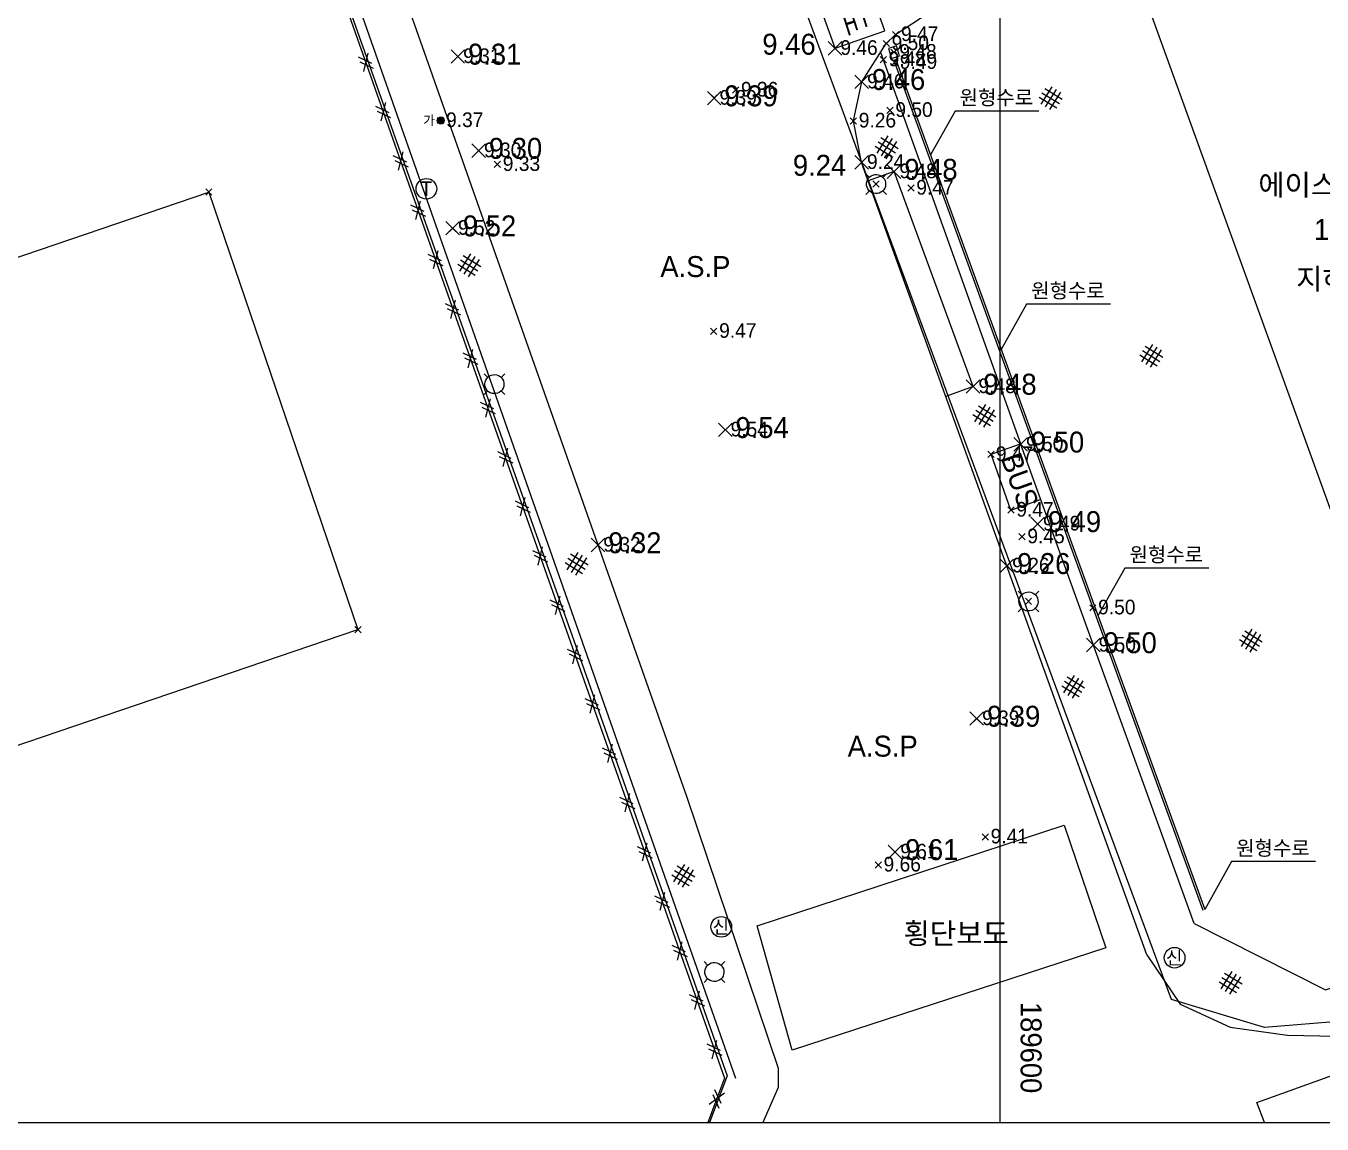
# Model space of a CAD drawing. Extents: x 189484 to 189792, y 541440 to 541662.
# Drawn here: x 189553.5 to 189615.4, y 541440.1 to 541492.5 of the extents above; entities that cross this region are included whole.
import ezdxf
from ezdxf.enums import TextEntityAlignment as Align
from ezdxf.xclip import XClip

# ---------------------------------------------------------------- set-up
doc = ezdxf.new("R2010")
doc.units = 0
doc.header["$MEASUREMENT"] = 0
doc.header["$XCLIPFRAME"] = 2
doc.layers.get('0').update_dxf_attribs({"linetype": 'CONTINUOUS'})
for name, color, linetype in [('elevation-1', 4, 'CONTINUOUS'), ('point-1', 4, 'CONTINUOUS'), ('가로등', 4, 'CONTINUOUS'), ('가로등마킹', 4, 'CONTINUOUS'), ('그리드', 251, 'CONTINUOUS'), ('배수로 집수정 빗물받이', 5, 'CONTINUOUS'), ('보링', 7, 'CONTINUOUS'), ('울타리', 7, 'CONTINUOUS'), ('지장물', 4, 'CONTINUOUS'), ('지적도', 1, 'CONTINUOUS'), ('체신주', 4, 'CONTINUOUS'), ('현황', 7, 'CONTINUOUS')]:
    doc.layers.add(name, color=color, linetype=linetype)
doc.layers.add('SPOTX', color=1, linetype='CONTINUOUS', plot=False)
doc.layers.add('STEXT3', color=7, linetype='CONTINUOUS', plot=False)
doc.styles.add('돋움', font='Dotum.ttf')

# ---------------------------------------------------------------- blocks, each defined once
blk = doc.blocks.new('SPOTX')
at = {"color": 1}
for p, q in [((-0.5, -0.5), (0.5, 0.5)), ((0.5, -0.5), (-0.5, 0.5))]:
    blk.add_line(p, q, dxfattribs=at)
blk = doc.blocks.new('C-현황')
at = {"layer": '가로등마킹'}
h = blk.add_hatch(color=256, dxfattribs=at)
edge = h.paths.add_edge_path()
edge.add_arc((9.593, -81.641), 0.168, 0, 360)
at = {"layer": '가로등', "color": 12, "linetype": 'Continuous'}
for p, q in [((29.882, -84.183), (30.054, -84.355)), ((30.699, -84.355), (30.871, -84.183)), ((29.882, -85.172), (30.054, -85)), ((30.699, -85), (30.871, -85.172)), ((11.662, -93.737), (11.834, -93.91)), ((12.479, -93.91), (12.651, -93.737)), ((11.662, -94.727), (11.834, -94.554)), ((12.479, -94.554), (12.651, -94.727)), ((37.158, -104.117), (37.33, -104.289)), ((37.975, -104.289), (38.147, -104.117)), ((37.158, -105.106), (37.33, -104.934)), ((37.975, -104.934), (38.147, -105.106)), ((22.163, -121.813), (22.335, -121.986)), ((22.98, -121.986), (23.152, -121.813)), ((22.163, -122.803), (22.335, -122.63)), ((22.98, -122.63), (23.152, -122.803))]:
    blk.add_line(p, q, dxfattribs=at)
at = {"layer": '가로등', "color": 11, "linetype": 'Continuous'}
for centre in [(30.377, -84.677), (12.157, -94.232), (37.653, -104.612), (22.658, -122.308)]:
    blk.add_ellipse(centre, major_axis=(0.322, 0.322), ratio=1, start_param=0.337844, end_param=6.621029, dxfattribs=at)
at = {"layer": '가로등마킹'}
blk.add_circle((9.593, -81.641, 9.369), 0.168, dxfattribs=at)
at = {"layer": '배수로 집수정 빗물받이', "elevation": 9.48}
blk.add_lwpolyline([(30.962, -78.2), (31.116, -78.676), (31.497, -78.553), (31.343, -78.077), (30.962, -78.2)], close=True, dxfattribs=at)
at = {"layer": '배수로 집수정 빗물받이', "elevation": 9.482}
for points in [[(31.254, -78.861), (31.348, -78.827)], [(31.254, -78.861), (45.969, -119.352)], [(31.348, -78.827), (46.062, -119.318)], [(51.351, -117.034), (47.35, -117.034), (46.062, -119.318)]]:
    blk.add_lwpolyline(points, dxfattribs=at)
at = {"layer": '배수로 집수정 빗물받이'}
for points in [[(38.145, -81.189), (34.144, -81.189), (32.966, -83.28)], [(41.565, -90.412), (37.564, -90.412), (36.344, -92.576)], [(46.257, -103.017), (42.256, -103.017), (40.969, -105.302)]]:
    blk.add_lwpolyline(points, dxfattribs=at)
at = {"layer": '울타리'}
for p, q in [((6.121, -78.429), (5.899, -79.303)), ((5.65, -78.595), (6.288, -78.9)), ((5.733, -78.831), (6.371, -79.136)), ((6.482, -80.953), (7.12, -81.258)), ((6.953, -80.786), (6.732, -81.66)), ((6.565, -81.189), (7.203, -81.494)), ((7.314, -83.31), (7.952, -83.615)), ((7.786, -83.144), (7.564, -84.017)), ((7.397, -83.546), (8.035, -83.851)), ((8.146, -85.668), (8.784, -85.973)), ((8.23, -85.903), (8.867, -86.208)), ((8.618, -85.501), (8.396, -86.375)), ((9.45, -87.859), (9.228, -88.732)), ((8.979, -88.025), (9.616, -88.33)), ((9.062, -88.261), (9.7, -88.566)), ((10.282, -90.216), (10.06, -91.09)), ((9.811, -90.383), (10.449, -90.688)), ((9.894, -90.618), (10.532, -90.923)), ((10.643, -92.74), (11.281, -93.045)), ((11.114, -92.574), (10.893, -93.447)), ((10.726, -92.976), (11.364, -93.281)), ((11.475, -95.097), (12.113, -95.402)), ((11.947, -94.931), (11.725, -95.805)), ((11.558, -95.333), (12.196, -95.638)), ((12.307, -97.455), (12.945, -97.76)), ((12.39, -97.691), (13.028, -97.996)), ((12.779, -97.288), (12.557, -98.162)), ((13.139, -99.812), (13.777, -100.117)), ((13.223, -100.048), (13.861, -100.353)), ((13.611, -99.646), (13.389, -100.52)), ((14.443, -102.003), (14.221, -102.877)), ((13.972, -102.17), (14.609, -102.475)), ((14.055, -102.405), (14.693, -102.711)), ((14.804, -104.527), (15.442, -104.832)), ((15.275, -104.361), (15.053, -105.234)), ((14.887, -104.763), (15.525, -105.068)), ((15.636, -106.885), (16.274, -107.19)), ((16.107, -106.718), (15.886, -107.592)), ((15.719, -107.12), (16.357, -107.425)), ((16.468, -109.242), (17.106, -109.547)), ((16.551, -109.478), (17.189, -109.783)), ((16.94, -109.076), (16.718, -109.949)), ((17.3, -111.599), (17.938, -111.904)), ((17.383, -111.835), (18.021, -112.14)), ((17.772, -111.433), (17.55, -112.307)), ((18.604, -113.79), (18.382, -114.664)), ((18.132, -113.957), (18.77, -114.262)), ((18.216, -114.193), (18.854, -114.498)), ((18.965, -116.314), (19.602, -116.619)), ((19.436, -116.148), (19.214, -117.022)), ((19.048, -116.55), (19.686, -116.855)), ((19.797, -118.672), (20.435, -118.977)), ((20.268, -118.505), (20.046, -119.379)), ((19.88, -118.907), (20.518, -119.213)), ((20.629, -121.029), (21.267, -121.334)), ((20.712, -121.265), (21.35, -121.57)), ((21.1, -120.863), (20.879, -121.736)), ((21.461, -123.387), (22.099, -123.692)), ((21.544, -123.622), (22.182, -123.927)), ((21.933, -123.22), (21.711, -124.094)), ((22.765, -125.578), (22.543, -126.451)), ((22.293, -125.744), (22.931, -126.049)), ((22.376, -125.98), (23.014, -126.285)), ((22.667, -127.928), (22.962, -128.57)), ((23.136, -128.102), (22.407, -128.631)), ((22.581, -128.162), (22.875, -128.805))]:
    blk.add_line(p, q, dxfattribs=at)
at = {"layer": '울타리', "color": 3}
blk.add_lwpolyline([(3.147, -70.762), (5.127, -76.362), (23.137, -127.382), (20.767, -133.772), (0.271, -141.004)], dxfattribs=at)
at = {"layer": '지장물'}
for centre in [(22.987, -120.152), (44.625, -121.627)]:
    blk.add_circle(centre, 0.493, dxfattribs=at)
at = {"layer": '지적도', "linetype": 'Continuous', "elevation": 10.27}
for points in [[(94.738, -109.387), (52.818, -124.647), (48.918, -124.967), (44.478, -123.627), (22.708, -64.737)], [(3.908, -71.107), (23.658, -127.377)]]:
    blk.add_lwpolyline(points, dxfattribs=at)
at = {"layer": '체신주'}
blk.add_circle((8.907, -84.903), 0.493, dxfattribs=at)
at = {"layer": '현황', "color": 4, "linetype": 'Continuous'}
for p, q in [((38.766, -80.03), (38.244, -80.859)), ((38.295, -80.313), (39.127, -80.835)), ((38.425, -80.105), (39.258, -80.628)), ((38.973, -80.16), (38.452, -80.99)), ((39.181, -80.29), (38.659, -81.12)), ((38.165, -80.52), (38.997, -81.043)), ((30.339, -82.866), (31.171, -83.389)), ((30.94, -82.375), (30.419, -83.205)), ((30.469, -82.658), (31.302, -83.181)), ((30.6, -82.451), (31.432, -82.974)), ((31.147, -82.505), (30.626, -83.335)), ((31.355, -82.636), (30.834, -83.466)), ((11.01, -88.011), (10.489, -88.841)), ((10.539, -88.295), (11.372, -88.817)), ((10.67, -88.087), (11.502, -88.61)), ((11.217, -88.142), (10.696, -88.972)), ((11.425, -88.272), (10.904, -89.102)), ((10.409, -88.502), (11.241, -89.025)), ((43.565, -92.339), (43.044, -93.169)), ((43.095, -92.622), (43.927, -93.145)), ((43.225, -92.414), (44.057, -92.937)), ((43.773, -92.469), (43.252, -93.299)), ((43.98, -92.599), (43.459, -93.429)), ((42.965, -92.829), (43.797, -93.352)), ((35.602, -95.2), (35.081, -96.03)), ((35.262, -95.276), (36.094, -95.798)), ((35.001, -95.69), (35.833, -96.213)), ((35.131, -95.483), (35.964, -96.006)), ((35.809, -95.33), (35.288, -96.16)), ((36.017, -95.461), (35.496, -96.29)), ((16.133, -102.267), (15.612, -103.097)), ((15.662, -102.55), (16.495, -103.073)), ((15.793, -102.342), (16.625, -102.865)), ((16.34, -102.397), (15.819, -103.227)), ((16.548, -102.527), (16.027, -103.357)), ((15.532, -102.757), (16.364, -103.28)), ((48.32, -105.937), (47.799, -106.767)), ((47.85, -106.22), (48.682, -106.743)), ((47.98, -106.012), (48.812, -106.535)), ((48.528, -106.067), (48.007, -106.897)), ((48.735, -106.197), (48.214, -107.027)), ((47.72, -106.427), (48.552, -106.95)), ((39.837, -108.143), (39.316, -108.973)), ((39.497, -108.219), (40.329, -108.741)), ((40.044, -108.273), (39.523, -109.103)), ((39.236, -108.634), (40.068, -109.156)), ((39.366, -108.426), (40.199, -108.949)), ((40.252, -108.404), (39.731, -109.234)), ((21.227, -117.17), (20.706, -118)), ((20.756, -117.453), (21.589, -117.976)), ((20.887, -117.245), (21.719, -117.768)), ((21.434, -117.3), (20.913, -118.13)), ((21.642, -117.43), (21.121, -118.26)), ((20.626, -117.66), (21.458, -118.183)), ((47.353, -122.282), (46.832, -123.112)), ((47.013, -122.357), (47.845, -122.88)), ((47.561, -122.412), (47.039, -123.242)), ((46.752, -122.772), (47.585, -123.295)), ((46.883, -122.565), (47.715, -123.088)), ((47.768, -122.542), (47.247, -123.372))]:
    blk.add_line(p, q, dxfattribs=at)
at = {"layer": '현황'}
for points in [[(39.261, -64.832), (57.092, -114.133)], [(2.786, -69.405), (5.267, -76.42), (15.949, -106.469), (23.273, -127.265), (20.667, -134.162), (12.632, -136.92), (7.553, -138.649), (-9.233, -144.452), (-9.993, -144.732), (-32.833, -153.002), (-54.495, -160.786), (-57.335, -161.793), (-72.583, -167.142), (-84.583, -163.292), (-104.251, -132.617), (-106.863, -128.465), (-116.833, -112.762), (-114.193, -111.622), (-116.953, -107.242)], [(-96.138, -117.298), (-1.476, -85.062)], [(-1.476, -85.062), (5.638, -105.952)], [(45.557, -119.996), (51.832, -123.168), (51.832, -123.168), (51.832, -123.168), (105.587, -105.062), (110.916, -102.883)], [(-89.024, -138.188), (5.638, -105.952)], [(21.343, -113.965), (25.697, -126.902), (25.707, -127.472), (25.707, -127.822), (22.237, -135.732), (22.083, -135.923), (-8.679, -146.39), (-9.133, -146.252), (-9.993, -144.732)], [(43.3, -121.483), (44.9, -123.845), (47.283, -124.95), (50.02, -125.318), (52.343, -125.373), (54.474, -124.974)]]:
    blk.add_lwpolyline(points, dxfattribs=at)
for points, elevation in [([(5.988, -70.37), (21.343, -113.965)], 9.389), ([(30.798, -77.359), (28.629, -71.3)], 9.593), ([(28.416, -78.193), (26.247, -72.134)], 9.456), ([(30.863, -77.963), (31.31, -77.533), (32.906, -76.477)], 9.257), ([(28.416, -78.193), (30.798, -77.359)], 9.456), ([(43.3, -121.483), (29.685, -83.641), (29.294, -81.66), (29.692, -79.793), (30.863, -77.963)], 9.257), ([(30.594, -78.384), (37.279, -97.11)], 9.478), ([(35.007, -94.346), (31.236, -84.083), (30.003, -84.526)], 9.477), ([(35.007, -94.346), (33.705, -94.815)], 9.477), ([(35.864, -97.581), (37.268, -97.08)], 9.466), ([(45.557, -119.996), (37.279, -97.11)], 9.499), ([(36.816, -100.247), (35.864, -97.581)], 9.464), ([(36.816, -100.247), (38.229, -99.736)], 9.464)]:
    blk.add_lwpolyline(points, dxfattribs=dict(at, elevation=elevation))
for points in [[(24.701, -120.101), (39.355, -115.289), (41.341, -121.156), (26.364, -126.047)], [(48.556, -128.539), (54.344, -126.46), (57.069, -134.25), (51.445, -136.155)]]:
    blk.add_lwpolyline(points, close=True, dxfattribs=at)
at = {"layer": '가로등마킹', "style": '돋움'}
blk.add_text('가', height=0.45, dxfattribs=at).set_placement((9.037, -81.63, 9.369), align=Align.MIDDLE)
at = {"layer": '배수로 집수정 빗물받이', "style": '돋움'}
for p in [(36.118, -80.544), (39.538, -89.767), (44.23, -102.372), (49.324, -116.389, 9.482)]:
    blk.add_text('원형수로', height=0.7, dxfattribs=at).set_placement(p, align=Align.MIDDLE_CENTER)
at = {"layer": '지장물', "style": '돋움'}
for p in [(22.966, -120.14), (44.604, -121.615)]:
    blk.add_text('신', height=0.63, dxfattribs=at).set_placement(p, align=Align.MIDDLE)
at = {"layer": '체신주', "style": '돋움'}
blk.add_text('T', height=0.7, dxfattribs=at).set_placement((8.907, -84.891), align=Align.MIDDLE)
at = {"layer": '현황', "style": '돋움'}
for s, rotation, p in [('횡단보도', 287.65592, (27.53, -72.883)), ('BUS', 289.90889, (36.312, -97.748))]:
    blk.add_text(s, height=1, rotation=rotation, dxfattribs=at).set_placement(p)
for s, p in [('에이스태세라타워', (48.623, -85.218)), ('16F', (51.278, -87.347)), ('A.S.P', (20.077, -89.117)), ('지하3층', (50.428, -89.706)), ('A.S.P', (29.02, -112.023)), ('횡단보도', (31.688, -120.966))]:
    blk.add_text(s, height=1, dxfattribs=at).set_placement(p)

msp = doc.modelspace()

# ---------------------------------------------------------------- linework, layer by layer
at = {"layer": '그리드'}
msp.add_lwpolyline([(189600, 541661.77), (189600, 541440.17)], dxfattribs=at)

# ---------------------------------------------------------------- block references
at = {"layer": 'point-1', "color": 1, "xscale": 0.6479999999761646, "yscale": 0.6479999999761646, "zscale": 0.6479999999761646}
for p in [(189592.139, 541491.479, 9.456), (189574.132, 541491.088, 9.307), (189593.415, 541489.879, 9.257), (189586.37, 541489.1, 9.388), (189575.128, 541486.591, 9.293), (189593.409, 541486.03, 9.234), (189594.96, 541485.589, 9.474), (189573.887, 541482.887, 9.512), (189598.731, 541475.326, 9.477), (189586.899, 541473.257, 9.541), (189601.002, 541472.562, 9.499), (189601.811, 541468.764, 9.49), (189580.823, 541467.755, 9.318), (189600.342, 541466.761, 9.257), (189604.468, 541462.981, 9.499), (189598.906, 541459.469, 9.384), (189594.998, 541453.099, 9.604)]:
    msp.add_blockref('SPOTX', p, dxfattribs=at)
at = {"layer": 'SPOTX', "xscale": 0.299999999988965, "yscale": 0.299999999988965, "zscale": 0.299999999988965}
for p in [(189595.034, 541492.139, 9.466), (189592.139, 541491.479, 9.456), (189594.587, 541491.709, 9.497), (189594.953, 541491.296, 9.48), (189574.132, 541491.088, 9.307), (189594.441, 541490.94, 9.478), (189594.978, 541490.81, 9.482), (189587.393, 541489.489, 9.361), (189593.415, 541489.879, 9.457), (189586.37, 541489.1, 9.388), (189594.764, 541488.517, 9.492), (189573.317, 541488.031, 9.369), (189593.017, 541488.012, 9.258), (189575.128, 541486.591, 9.293), (189576.025, 541485.936, 9.328), (189593.409, 541486.03, 9.234), (189594.96, 541485.589, 9.474), (189562.247, 541484.61), (189594.1, 541484.994), (189595.764, 541484.805, 9.47), (189573.887, 541482.887, 9.512), (189586.352, 541477.965, 9.467), (189598.731, 541475.326, 9.477), (189586.899, 541473.257, 9.541), (189599.588, 541472.091, 9.466), (189601.002, 541472.562, 9.501), (189600.539, 541469.425, 9.464), (189601.811, 541468.764, 9.49), (189580.823, 541467.755, 9.318), (189601.066, 541468.154, 9.452), (189600.342, 541466.761, 9.257), (189601.376, 541465.06), (189604.445, 541464.757, 9.497), (189569.361, 541463.72), (189604.468, 541462.981, 9.499), (189598.906, 541459.469, 9.384), (189599.313, 541453.817, 9.405), (189594.998, 541453.099, 9.604), (189594.202, 541452.478, 9.653)]:
    msp.add_blockref('SPOTX', p, dxfattribs=at)
at = {"layer": '보링'}
ref = msp.add_blockref('C-현황', (189563.723, 541569.672), dxfattribs=at)
XClip(ref).set_block_clipping_path([(-79.9969434846, -129.5023855461), (200.4030565154, 92.0976144539)])

# ---------------------------------------------------------------- texts
at = {"layer": 'elevation-1', "color": 7, "style": '돋움'}
for s, p in [('9.46', (189588.668, 541491.174, 9.069)), ('9.31', (189574.618, 541490.699, 8.92)), ('9.46', (189593.901, 541489.489, 8.87)), ('9.39', (189586.856, 541488.71, 9.001)), ('9.30', (189575.614, 541486.201, 8.906)), ('9.24', (189590.127, 541485.392, 8.847)), ('9.48', (189595.446, 541485.199, 9.087)), ('9.52', (189574.373, 541482.497, 9.125)), ('9.48', (189599.217, 541474.936, 9.09)), ('9.54', (189587.385, 541472.867, 9.154)), ('9.50', (189601.489, 541472.172, 9.112)), ('9.49', (189602.297, 541468.374, 9.103)), ('9.32', (189581.309, 541467.365, 8.931)), ('9.26', (189600.828, 541466.371, 8.87)), ('9.50', (189604.954, 541462.591, 9.112)), ('9.39', (189599.392, 541459.079, 8.997)), ('9.61', (189595.484, 541452.709, 9.217))]:
    msp.add_text(s, height=1, dxfattribs=at).set_placement(p)
at = {"layer": 'STEXT3', "style": '돋움'}
for s, p in [('9.50', (189594.841, 541491.395, 9.11)), ('9.47', (189595.288, 541491.826, 9.079)), ('9.31', (189574.386, 541490.775, 8.92)), ('9.46', (189592.394, 541491.165, 9.069)), ('9.48', (189595.208, 541490.982, 9.093)), ('9.48', (189594.696, 541490.627, 9.091)), ('9.49', (189595.232, 541490.497, 9.095)), ('9.46', (189593.67, 541489.565, 9.07)), ('9.36', (189587.647, 541489.175, 8.974)), ('9.39', (189586.625, 541488.786, 9.001)), ('9.37', (189573.571, 541487.718, 8.982)), ('9.26', (189593.272, 541487.698, 8.871)), ('9.50', (189595.019, 541488.203, 9.105)), ('9.30', (189575.383, 541486.277, 8.906)), ('9.33', (189576.279, 541485.623, 8.941)), ('9.24', (189593.663, 541485.717, 8.847)), ('9.48', (189595.214, 541485.276, 9.087)), ('9.47', (189596.019, 541484.491, 9.083)), ('9.52', (189574.142, 541482.574, 9.125)), ('9.47', (189586.607, 541477.652, 9.08)), ('9.48', (189598.986, 541475.012, 9.09)), ('9.54', (189587.154, 541472.943, 9.154)), ('9.50', (189601.257, 541472.248, 9.114)), ('9.47', (189599.817, 541471.768, 9.079)), ('9.47', (189600.794, 541469.112, 9.077)), ('9.49', (189602.066, 541468.451, 9.103)), ('9.45', (189601.321, 541467.84, 9.065)), ('9.32', (189581.078, 541467.441, 8.931)), ('9.26', (189600.596, 541466.447, 8.87)), ('9.50', (189604.7, 541464.444, 9.11)), ('9.50', (189604.722, 541462.668, 9.112)), ('9.39', (189599.16, 541459.155, 8.997)), ('9.41', (189599.568, 541453.504, 9.018)), ('9.61', (189595.253, 541452.785, 9.217)), ('9.66', (189594.456, 541452.164, 9.266))]:
    msp.add_text(s, height=0.7, dxfattribs=at).set_placement(p)
at = {"layer": '그리드', "style": '돋움'}
msp.add_text('189600', height=1, rotation=270, dxfattribs=at).set_placement((189601, 541441.57), align=Align.RIGHT)

doc.saveas('drawing.dxf')
